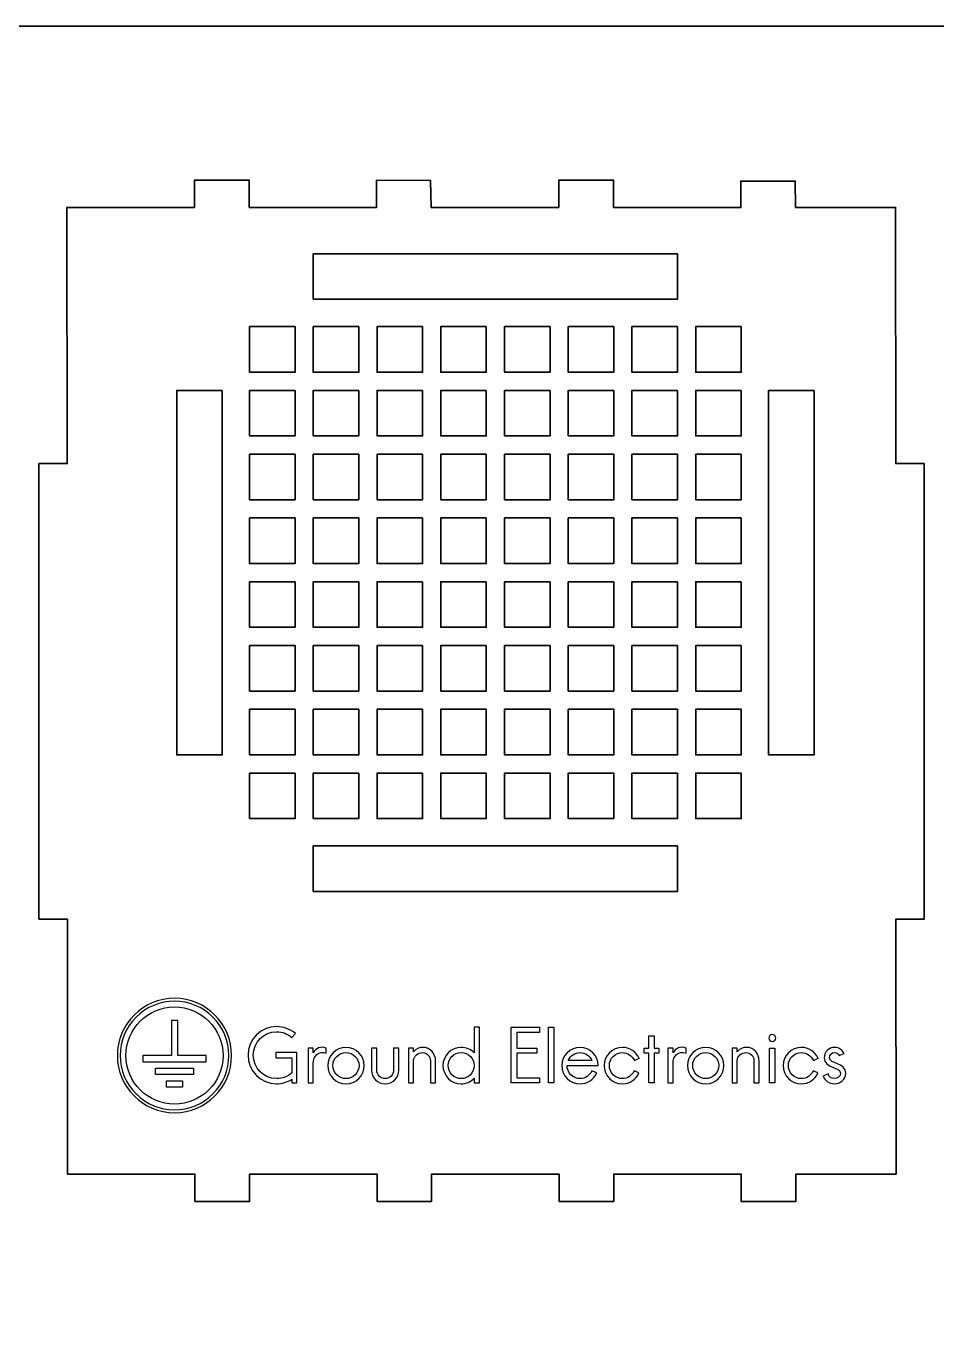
# Model space of a CAD drawing. Header units: inches. Extents: x 15 to 785, y -585 to -15.
# Drawn here: x 319.8 to 419.7, y -159.4 to -15 of the extents above; entities that cross this region are included whole.
import ezdxf

# ---------------------------------------------------------------- set-up
doc = ezdxf.new("R2010")
doc.units = ezdxf.units.IN
doc.header["$MEASUREMENT"] = 0
doc.layers.add('Layer 1', color=7, linetype='Continuous')

# ---------------------------------------------------------------- blocks, each defined once
blk = doc.blocks.new('block 2')
at = {"layer": 'Layer 1', "color": 179, "lineweight": 35, "true_color": 0x231f20}
blk.add_open_spline([(785, -570), (785, -578.28), (778.28, -585), (770, -585), (770, -585), (30, -585), (30, -585), (21.72, -585), (15, -578.28), (15, -570), (15, -570), (15, -30), (15, -30), (15, -21.72), (21.72, -15), (30, -15), (30, -15), (770, -15), (770, -15), (778.28, -15), (785, -21.72), (785, -30), (785, -30), (785, -570), (785, -570)], degree=3, knots=[0, 0, 0, 0, 1, 1, 1, 2, 2, 2, 3, 3, 3, 4, 4, 4, 5, 5, 5, 6, 6, 6, 7, 7, 7, 8, 8, 8, 8], dxfattribs=at)
blk = doc.blocks.new('block 5')
at = {"layer": 'Layer 1', "color": 225, "lineweight": 25, "true_color": 0xa54686}
blk.add_lwpolyline([(336.39, -127.96), (336.39, -124.12), (335.69, -124.12), (335.69, -127.96), (332.55, -127.96), (332.55, -128.66), (339.52, -128.66), (339.52, -127.96), (336.39, -127.96)], dxfattribs=at)
blk = doc.blocks.new('block 4')
at = {"layer": 'Layer 1'}
blk.add_blockref('block 5', (0, 0), dxfattribs=at)
blk = doc.blocks.new('block 11')
at = {"layer": 'Layer 1', "color": 179, "lineweight": 35, "true_color": 0x231f20}
blk.add_lwpolyline([(418.38, -62.99), (415.25, -62.99), (415.23, -34.88), (404.24, -34.88), (404.22, -31.98), (398.22, -31.98), (398.24, -34.88), (384.24, -34.88), (384.24, -31.88), (378.24, -31.88), (378.24, -34.88), (364.22, -34.88), (364.14, -31.91), (358.24, -31.88), (358.24, -34.88), (344.24, -34.88), (344.24, -31.88), (338.24, -31.88), (338.24, -34.88), (324.23, -34.88), (324.25, -62.99), (321.14, -62.99), (321.14, -112.99), (324.27, -112.99), (324.28, -140.96), (338.28, -140.96), (338.28, -143.96), (344.28, -143.96), (344.28, -140.96), (358.28, -140.96), (358.28, -143.96), (364.28, -143.96), (364.28, -140.96), (378.28, -140.96), (378.28, -143.96), (384.28, -143.96), (384.28, -140.96), (398.28, -140.96), (398.28, -143.96), (404.28, -143.96), (404.28, -140.96), (415.28, -140.96), (415.27, -112.99), (418.38, -112.99), (418.38, -62.99)], dxfattribs=at)
blk = doc.blocks.new('block 10')
at = {"layer": 'Layer 1'}
blk.add_blockref('block 11', (0, 0), dxfattribs=at)

msp = doc.modelspace()

# ---------------------------------------------------------------- linework, layer by layer
at = {"layer": 'Layer 1', "color": 179, "lineweight": 35, "true_color": 0x231f20}
for points in [[(351.28, -44.96), (391.28, -44.96), (391.28, -39.96), (351.28, -39.96), (351.28, -44.96)], [(349.28, -47.96), (344.28, -47.96), (344.28, -52.96), (349.28, -52.96), (349.28, -47.96)], [(356.28, -47.96), (351.28, -47.96), (351.28, -52.96), (356.28, -52.96), (356.28, -47.96)], [(363.28, -47.96), (358.28, -47.96), (358.28, -52.96), (363.28, -52.96), (363.28, -47.96)], [(370.28, -47.96), (365.28, -47.96), (365.28, -52.96), (370.28, -52.96), (370.28, -47.96)], [(377.28, -47.96), (372.28, -47.96), (372.28, -52.96), (377.28, -52.96), (377.28, -47.96)], [(384.28, -47.96), (379.28, -47.96), (379.28, -52.96), (384.28, -52.96), (384.28, -47.96)], [(391.28, -47.96), (386.28, -47.96), (386.28, -52.96), (391.28, -52.96), (391.28, -47.96)], [(398.28, -47.96), (393.28, -47.96), (393.28, -52.96), (398.28, -52.96), (398.28, -47.96)], [(341.28, -54.96), (336.28, -54.96), (336.28, -94.96), (341.28, -94.96), (341.28, -54.96)], [(349.28, -54.96), (344.28, -54.96), (344.28, -59.96), (349.28, -59.96), (349.28, -54.96)], [(356.28, -54.96), (351.28, -54.96), (351.28, -59.96), (356.28, -59.96), (356.28, -54.96)], [(363.28, -54.96), (358.28, -54.96), (358.28, -59.96), (363.28, -59.96), (363.28, -54.96)], [(370.28, -54.96), (365.28, -54.96), (365.28, -59.96), (370.28, -59.96), (370.28, -54.96)], [(377.28, -54.96), (372.28, -54.96), (372.28, -59.96), (377.28, -59.96), (377.28, -54.96)], [(384.28, -54.96), (379.28, -54.96), (379.28, -59.96), (384.28, -59.96), (384.28, -54.96)], [(391.28, -54.96), (386.28, -54.96), (386.28, -59.96), (391.28, -59.96), (391.28, -54.96)], [(398.28, -54.96), (393.28, -54.96), (393.28, -59.96), (398.28, -59.96), (398.28, -54.96)], [(406.28, -54.96), (401.28, -54.96), (401.28, -94.96), (406.28, -94.96), (406.28, -54.96)], [(349.28, -61.96), (344.28, -61.96), (344.28, -66.96), (349.28, -66.96), (349.28, -61.96)], [(356.28, -61.96), (351.28, -61.96), (351.28, -66.96), (356.28, -66.96), (356.28, -61.96)], [(363.28, -61.96), (358.28, -61.96), (358.28, -66.96), (363.28, -66.96), (363.28, -61.96)], [(370.28, -61.96), (365.28, -61.96), (365.28, -66.96), (370.28, -66.96), (370.28, -61.96)], [(377.28, -61.96), (372.28, -61.96), (372.28, -66.96), (377.28, -66.96), (377.28, -61.96)], [(384.28, -61.96), (379.28, -61.96), (379.28, -66.96), (384.28, -66.96), (384.28, -61.96)], [(391.28, -61.96), (386.28, -61.96), (386.28, -66.96), (391.28, -66.96), (391.28, -61.96)], [(398.28, -61.96), (393.28, -61.96), (393.28, -66.96), (398.28, -66.96), (398.28, -61.96)], [(349.28, -68.96), (344.28, -68.96), (344.28, -73.96), (349.28, -73.96), (349.28, -68.96)], [(356.28, -68.96), (351.28, -68.96), (351.28, -73.96), (356.28, -73.96), (356.28, -68.96)], [(363.28, -68.96), (358.28, -68.96), (358.28, -73.96), (363.28, -73.96), (363.28, -68.96)], [(370.28, -68.96), (365.28, -68.96), (365.28, -73.96), (370.28, -73.96), (370.28, -68.96)], [(377.28, -68.96), (372.28, -68.96), (372.28, -73.96), (377.28, -73.96), (377.28, -68.96)], [(384.28, -68.96), (379.28, -68.96), (379.28, -73.96), (384.28, -73.96), (384.28, -68.96)], [(391.28, -68.96), (386.28, -68.96), (386.28, -73.96), (391.28, -73.96), (391.28, -68.96)], [(398.28, -68.96), (393.28, -68.96), (393.28, -73.96), (398.28, -73.96), (398.28, -68.96)], [(349.28, -75.96), (344.28, -75.96), (344.28, -80.96), (349.28, -80.96), (349.28, -75.96)], [(356.28, -75.96), (351.28, -75.96), (351.28, -80.96), (356.28, -80.96), (356.28, -75.96)], [(363.28, -75.96), (358.28, -75.96), (358.28, -80.96), (363.28, -80.96), (363.28, -75.96)], [(370.28, -75.96), (365.28, -75.96), (365.28, -80.96), (370.28, -80.96), (370.28, -75.96)], [(377.28, -75.96), (372.28, -75.96), (372.28, -80.96), (377.28, -80.96), (377.28, -75.96)], [(384.28, -75.96), (379.28, -75.96), (379.28, -80.96), (384.28, -80.96), (384.28, -75.96)], [(391.28, -75.96), (386.28, -75.96), (386.28, -80.96), (391.28, -80.96), (391.28, -75.96)], [(398.28, -75.96), (393.28, -75.96), (393.28, -80.96), (398.28, -80.96), (398.28, -75.96)], [(349.28, -82.96), (344.28, -82.96), (344.28, -87.96), (349.28, -87.96), (349.28, -82.96)], [(356.28, -82.96), (351.28, -82.96), (351.28, -87.96), (356.28, -87.96), (356.28, -82.96)], [(363.28, -82.96), (358.28, -82.96), (358.28, -87.96), (363.28, -87.96), (363.28, -82.96)], [(370.28, -82.96), (365.28, -82.96), (365.28, -87.96), (370.28, -87.96), (370.28, -82.96)], [(377.28, -82.96), (372.28, -82.96), (372.28, -87.96), (377.28, -87.96), (377.28, -82.96)], [(384.28, -82.96), (379.28, -82.96), (379.28, -87.96), (384.28, -87.96), (384.28, -82.96)], [(391.28, -82.96), (386.28, -82.96), (386.28, -87.96), (391.28, -87.96), (391.28, -82.96)], [(398.28, -82.96), (393.28, -82.96), (393.28, -87.96), (398.28, -87.96), (398.28, -82.96)], [(349.28, -89.96), (344.28, -89.96), (344.28, -94.96), (349.28, -94.96), (349.28, -89.96)], [(356.28, -89.96), (351.28, -89.96), (351.28, -94.96), (356.28, -94.96), (356.28, -89.96)], [(363.28, -89.96), (358.28, -89.96), (358.28, -94.96), (363.28, -94.96), (363.28, -89.96)], [(370.28, -89.96), (365.28, -89.96), (365.28, -94.96), (370.28, -94.96), (370.28, -89.96)], [(377.28, -89.96), (372.28, -89.96), (372.28, -94.96), (377.28, -94.96), (377.28, -89.96)], [(384.28, -89.96), (379.28, -89.96), (379.28, -94.96), (384.28, -94.96), (384.28, -89.96)], [(391.28, -89.96), (386.28, -89.96), (386.28, -94.96), (391.28, -94.96), (391.28, -89.96)], [(398.28, -89.96), (393.28, -89.96), (393.28, -94.96), (398.28, -94.96), (398.28, -89.96)], [(349.28, -96.96), (344.28, -96.96), (344.28, -101.96), (349.28, -101.96), (349.28, -96.96)], [(356.28, -96.96), (351.28, -96.96), (351.28, -101.96), (356.28, -101.96), (356.28, -96.96)], [(363.28, -96.96), (358.28, -96.96), (358.28, -101.96), (363.28, -101.96), (363.28, -96.96)], [(370.28, -96.96), (365.28, -96.96), (365.28, -101.96), (370.28, -101.96), (370.28, -96.96)], [(377.28, -96.96), (372.28, -96.96), (372.28, -101.96), (377.28, -101.96), (377.28, -96.96)], [(384.28, -96.96), (379.28, -96.96), (379.28, -101.96), (384.28, -101.96), (384.28, -96.96)], [(391.28, -96.96), (386.28, -96.96), (386.28, -101.96), (391.28, -101.96), (391.28, -96.96)], [(398.28, -96.96), (393.28, -96.96), (393.28, -101.96), (398.28, -101.96), (398.28, -96.96)], [(351.28, -109.96), (391.28, -109.96), (391.28, -104.96), (351.28, -104.96), (351.28, -109.96)]]:
    msp.add_lwpolyline(points, dxfattribs=at)
at = {"layer": 'Layer 1', "color": 225, "lineweight": 25, "true_color": 0xa54686}
for points in [[(373.62, -125.43), (373.62, -127.14), (375.82, -127.14), (375.82, -127.71), (373.62, -127.71), (373.62, -130.4), (376.14, -130.4), (376.14, -130.97), (373.02, -130.97), (373.02, -124.86), (376.14, -124.86), (376.14, -125.43), (373.62, -125.43)], [(377.11, -124.86), (377.69, -124.86), (377.69, -130.97), (377.11, -130.97), (377.11, -124.86)], [(388.7, -125.78), (388.7, -127.14), (389.24, -127.14), (389.24, -127.71), (388.7, -127.71), (388.7, -130.97), (388.13, -130.97), (388.13, -127.71), (387.63, -127.71), (387.63, -127.14), (388.13, -127.14), (388.13, -125.78), (388.7, -125.78)], [(401.98, -130.97), (401.4, -130.97), (401.4, -127.14), (401.98, -127.14), (401.98, -130.97)], [(338.13, -130.05), (333.94, -130.05), (333.94, -129.35), (338.13, -129.35), (338.13, -130.05)], [(336.91, -131.44), (335.17, -131.44), (335.17, -130.75), (336.91, -130.75), (336.91, -131.44)]]:
    msp.add_lwpolyline(points, dxfattribs=at)
for points, knots in [([(342.31, -127.96), (342.31, -131.42), (339.5, -134.23), (336.04, -134.23), (332.57, -134.23), (329.76, -131.42), (329.76, -127.96), (329.76, -124.49), (332.57, -121.68), (336.04, -121.68), (339.5, -121.68), (342.31, -124.49), (342.31, -127.96)], [0, 0, 0, 0, 1, 1, 1, 2, 2, 2, 3, 3, 3, 4, 4, 4, 4]), ([(336.04, -133.92), (334.44, -133.92), (332.95, -133.3), (331.82, -132.17), (330.69, -131.05), (330.07, -129.55), (330.07, -127.96), (330.07, -126.37), (330.69, -124.87), (331.82, -123.74), (332.95, -122.62), (334.44, -122), (336.04, -122), (337.63, -122), (339.13, -122.62), (340.25, -123.74), (341.38, -124.87), (342, -126.37), (342, -127.96), (342, -129.55), (341.38, -131.05), (340.25, -132.17), (339.13, -133.3), (337.63, -133.92), (336.04, -133.92)], [0, 0, 0, 0, 1, 1, 1, 2, 2, 2, 3, 3, 3, 4, 4, 4, 5, 5, 5, 6, 6, 6, 7, 7, 7, 8, 8, 8, 8]), ([(336.04, -122.62), (333.09, -122.62), (330.7, -125.02), (330.7, -127.96), (330.7, -130.9), (333.09, -133.29), (336.04, -133.29), (338.98, -133.29), (341.37, -130.9), (341.37, -127.96), (341.37, -125.02), (338.98, -122.62), (336.04, -122.62)], [0, 0, 0, 0, 1, 1, 1, 2, 2, 2, 3, 3, 3, 4, 4, 4, 4]), ([(344.68, -127.92), (344.68, -129.33), (345.84, -130.49), (347.25, -130.49), (347.86, -130.49), (348.46, -130.27), (348.93, -129.87), (348.93, -129.87), (348.93, -128.2), (348.93, -128.2), (348.93, -128.2), (347.18, -128.2), (347.18, -128.2), (347.18, -128.2), (347.18, -127.63), (347.18, -127.63), (347.18, -127.63), (349.49, -127.63), (349.49, -127.63), (349.49, -127.63), (349.49, -130.97), (349.49, -130.97), (349.49, -130.97), (348.93, -130.97), (348.93, -130.97), (348.93, -130.97), (348.93, -130.57), (348.93, -130.57), (348.42, -130.88), (347.84, -131.06), (347.25, -131.06), (345.52, -131.06), (344.11, -129.65), (344.11, -127.92), (344.11, -126.19), (345.52, -124.78), (347.25, -124.78), (347.99, -124.78), (348.75, -125.05), (349.31, -125.55), (349.31, -125.55), (348.93, -125.97), (348.93, -125.97), (348.46, -125.57), (347.86, -125.35), (347.25, -125.35), (345.84, -125.35), (344.68, -126.51), (344.68, -127.92)], [0, 0, 0, 0, 1, 1, 1, 2, 2, 2, 3, 3, 3, 4, 4, 4, 5, 5, 5, 6, 6, 6, 7, 7, 7, 8, 8, 8, 9, 9, 9, 10, 10, 10, 11, 11, 11, 12, 12, 12, 13, 13, 13, 14, 14, 14, 15, 15, 15, 16, 16, 16, 16]), ([(365.52, -129.06), (365.52, -127.96), (366.42, -127.06), (367.52, -127.06), (368.05, -127.06), (368.58, -127.27), (368.95, -127.66), (368.95, -127.66), (368.95, -124.86), (368.95, -124.86), (368.95, -124.86), (369.52, -124.86), (369.52, -124.86), (369.52, -124.86), (369.52, -130.97), (369.52, -130.97), (369.52, -130.97), (368.95, -130.97), (368.95, -130.97), (368.95, -130.97), (368.95, -130.45), (368.95, -130.45), (368.58, -130.84), (368.05, -131.06), (367.52, -131.06), (366.42, -131.06), (365.52, -130.16), (365.52, -129.06)], [0, 0, 0, 0, 1, 1, 1, 2, 2, 2, 3, 3, 3, 4, 4, 4, 5, 5, 5, 6, 6, 6, 7, 7, 7, 8, 8, 8, 9, 9, 9, 9]), ([(352.71, -127.14), (352.71, -127.14), (352.71, -127.71), (352.71, -127.71), (351.86, -127.42), (351.28, -127.93), (351.28, -128.86), (351.28, -128.86), (351.28, -130.97), (351.28, -130.97), (351.28, -130.97), (350.71, -130.97), (350.71, -130.97), (350.71, -130.97), (350.71, -127.14), (350.71, -127.14), (350.71, -127.14), (351.28, -127.14), (351.28, -127.14), (351.28, -127.14), (351.28, -127.65), (351.28, -127.65), (351.54, -127.16), (352.11, -126.91), (352.71, -127.14)], [0, 0, 0, 0, 1, 1, 1, 2, 2, 2, 3, 3, 3, 4, 4, 4, 5, 5, 5, 6, 6, 6, 7, 7, 7, 8, 8, 8, 8]), ([(392.22, -127.14), (392.22, -127.14), (392.22, -127.71), (392.22, -127.71), (391.37, -127.42), (390.79, -127.93), (390.79, -128.86), (390.79, -128.86), (390.79, -130.97), (390.79, -130.97), (390.79, -130.97), (390.22, -130.97), (390.22, -130.97), (390.22, -130.97), (390.22, -127.14), (390.22, -127.14), (390.22, -127.14), (390.79, -127.14), (390.79, -127.14), (390.79, -127.14), (390.79, -127.65), (390.79, -127.65), (391.04, -127.16), (391.62, -126.91), (392.22, -127.14)], [0, 0, 0, 0, 1, 1, 1, 2, 2, 2, 3, 3, 3, 4, 4, 4, 5, 5, 5, 6, 6, 6, 7, 7, 7, 8, 8, 8, 8]), ([(401.69, -126.43), (401.48, -126.43), (401.31, -126.25), (401.31, -126.04), (401.31, -125.83), (401.48, -125.66), (401.69, -125.66), (401.9, -125.66), (402.07, -125.83), (402.07, -126.04), (402.07, -126.25), (401.9, -126.43), (401.69, -126.43)], [0, 0, 0, 0, 1, 1, 1, 2, 2, 2, 3, 3, 3, 4, 4, 4, 4]), ([(352.87, -129.06), (352.87, -127.96), (353.77, -127.06), (354.87, -127.06), (355.97, -127.06), (356.87, -127.96), (356.87, -129.06), (356.87, -130.16), (355.97, -131.06), (354.87, -131.06), (353.77, -131.06), (352.87, -130.16), (352.87, -129.06)], [0, 0, 0, 0, 1, 1, 1, 2, 2, 2, 3, 3, 3, 4, 4, 4, 4]), ([(353.44, -129.06), (353.44, -129.84), (354.09, -130.49), (354.87, -130.49), (355.65, -130.49), (356.3, -129.84), (356.3, -129.06), (356.3, -128.28), (355.65, -127.63), (354.87, -127.63), (354.09, -127.63), (353.44, -128.28), (353.44, -129.06)], [0, 0, 0, 0, 1, 1, 1, 2, 2, 2, 3, 3, 3, 4, 4, 4, 4]), ([(357.68, -129.56), (357.68, -129.56), (357.68, -127.14), (357.68, -127.14), (357.68, -127.14), (358.25, -127.14), (358.25, -127.14), (358.25, -127.14), (358.25, -129.56), (358.25, -129.56), (358.25, -130.07), (358.67, -130.49), (359.17, -130.49), (359.69, -130.49), (360.1, -130.07), (360.1, -129.56), (360.1, -129.56), (360.1, -127.14), (360.1, -127.14), (360.1, -127.14), (360.67, -127.14), (360.67, -127.14), (360.67, -127.14), (360.67, -129.56), (360.67, -129.56), (360.67, -130.39), (360.01, -131.06), (359.17, -131.06), (358.35, -131.06), (357.68, -130.39), (357.68, -129.56)], [0, 0, 0, 0, 1, 1, 1, 2, 2, 2, 3, 3, 3, 4, 4, 4, 5, 5, 5, 6, 6, 6, 7, 7, 7, 8, 8, 8, 9, 9, 9, 10, 10, 10, 10]), ([(364.71, -130.97), (364.71, -130.97), (364.14, -130.97), (364.14, -130.97), (364.14, -130.97), (364.14, -128.54), (364.14, -128.54), (364.14, -128.06), (363.78, -127.63), (363.27, -127.63), (362.79, -127.63), (362.3, -128.02), (362.3, -128.52), (362.3, -128.52), (362.3, -130.97), (362.3, -130.97), (362.3, -130.97), (361.73, -130.97), (361.73, -130.97), (361.73, -130.97), (361.73, -127.14), (361.73, -127.14), (361.73, -127.14), (362.3, -127.14), (362.3, -127.14), (362.3, -127.14), (362.3, -127.54), (362.3, -127.54), (362.54, -127.23), (362.93, -127.06), (363.32, -127.06), (364.15, -127.06), (364.71, -127.75), (364.71, -128.54), (364.71, -128.54), (364.71, -130.97), (364.71, -130.97)], [0, 0, 0, 0, 1, 1, 1, 2, 2, 2, 3, 3, 3, 4, 4, 4, 5, 5, 5, 6, 6, 6, 7, 7, 7, 8, 8, 8, 9, 9, 9, 10, 10, 10, 11, 11, 11, 12, 12, 12, 12]), ([(366.09, -129.06), (366.09, -129.84), (366.74, -130.49), (367.52, -130.49), (368.3, -130.49), (368.95, -129.84), (368.95, -129.06), (368.95, -128.28), (368.3, -127.63), (367.52, -127.63), (366.74, -127.63), (366.09, -128.28), (366.09, -129.06)], [0, 0, 0, 0, 1, 1, 1, 2, 2, 2, 3, 3, 3, 4, 4, 4, 4]), ([(381.88, -129.64), (381.88, -129.64), (382.41, -129.87), (382.41, -129.87), (382.1, -130.58), (381.36, -131.06), (380.58, -131.06), (379.48, -131.06), (378.58, -130.16), (378.58, -129.06), (378.58, -127.96), (379.48, -127.06), (380.58, -127.06), (381.68, -127.06), (382.58, -127.96), (382.58, -129.06), (382.58, -129.06), (379.15, -129.06), (379.15, -129.06), (379.15, -129.84), (379.8, -130.49), (380.58, -130.49), (381.14, -130.49), (381.66, -130.14), (381.88, -129.63), (381.88, -129.63), (381.88, -129.64), (381.88, -129.64)], [0, 0, 0, 0, 1, 1, 1, 2, 2, 2, 3, 3, 3, 4, 4, 4, 5, 5, 5, 6, 6, 6, 7, 7, 7, 8, 8, 8, 9, 9, 9, 9]), ([(379.27, -128.49), (379.27, -128.49), (381.88, -128.49), (381.88, -128.49), (381.66, -127.97), (381.14, -127.63), (380.58, -127.63), (380.02, -127.63), (379.49, -127.97), (379.27, -128.49)], [0, 0, 0, 0, 1, 1, 1, 2, 2, 2, 3, 3, 3, 3]), ([(386.53, -129.64), (386.53, -129.64), (387.05, -129.87), (387.05, -129.87), (386.74, -130.58), (386.01, -131.06), (385.23, -131.06), (384.12, -131.06), (383.23, -130.16), (383.23, -129.06), (383.23, -127.96), (384.12, -127.06), (385.23, -127.06), (386.02, -127.06), (386.74, -127.54), (387.06, -128.27), (387.06, -128.27), (387.06, -128.26), (387.06, -128.26), (387.06, -128.26), (386.54, -128.49), (386.54, -128.49), (386.31, -127.97), (385.79, -127.63), (385.23, -127.63), (384.44, -127.63), (383.8, -128.28), (383.8, -129.06), (383.8, -129.84), (384.44, -130.49), (385.23, -130.49), (385.79, -130.49), (386.31, -130.14), (386.53, -129.63), (386.53, -129.63), (386.53, -129.64), (386.53, -129.64)], [0, 0, 0, 0, 1, 1, 1, 2, 2, 2, 3, 3, 3, 4, 4, 4, 5, 5, 5, 6, 6, 6, 7, 7, 7, 8, 8, 8, 9, 9, 9, 10, 10, 10, 11, 11, 11, 12, 12, 12, 12]), ([(392.38, -129.06), (392.38, -127.96), (393.28, -127.06), (394.38, -127.06), (395.48, -127.06), (396.38, -127.96), (396.38, -129.06), (396.38, -130.16), (395.48, -131.06), (394.38, -131.06), (393.28, -131.06), (392.38, -130.16), (392.38, -129.06)], [0, 0, 0, 0, 1, 1, 1, 2, 2, 2, 3, 3, 3, 4, 4, 4, 4]), ([(392.95, -129.06), (392.95, -129.84), (393.6, -130.49), (394.38, -130.49), (395.16, -130.49), (395.81, -129.84), (395.81, -129.06), (395.81, -128.28), (395.16, -127.63), (394.38, -127.63), (393.6, -127.63), (392.95, -128.28), (392.95, -129.06)], [0, 0, 0, 0, 1, 1, 1, 2, 2, 2, 3, 3, 3, 4, 4, 4, 4]), ([(400.25, -130.97), (400.25, -130.97), (399.68, -130.97), (399.68, -130.97), (399.68, -130.97), (399.68, -128.54), (399.68, -128.54), (399.68, -128.06), (399.32, -127.63), (398.8, -127.63), (398.32, -127.63), (397.84, -128.02), (397.84, -128.52), (397.84, -128.52), (397.84, -130.97), (397.84, -130.97), (397.84, -130.97), (397.27, -130.97), (397.27, -130.97), (397.27, -130.97), (397.27, -127.14), (397.27, -127.14), (397.27, -127.14), (397.84, -127.14), (397.84, -127.14), (397.84, -127.14), (397.84, -127.54), (397.84, -127.54), (398.08, -127.23), (398.47, -127.06), (398.86, -127.06), (399.69, -127.06), (400.25, -127.75), (400.25, -128.54), (400.25, -128.54), (400.25, -130.97), (400.25, -130.97)], [0, 0, 0, 0, 1, 1, 1, 2, 2, 2, 3, 3, 3, 4, 4, 4, 5, 5, 5, 6, 6, 6, 7, 7, 7, 8, 8, 8, 9, 9, 9, 10, 10, 10, 11, 11, 11, 12, 12, 12, 12]), ([(406.19, -129.64), (406.19, -129.64), (406.71, -129.87), (406.71, -129.87), (406.4, -130.58), (405.67, -131.06), (404.88, -131.06), (403.78, -131.06), (402.89, -130.16), (402.89, -129.06), (402.89, -127.96), (403.78, -127.06), (404.88, -127.06), (405.68, -127.06), (406.4, -127.54), (406.72, -128.27), (406.72, -128.27), (406.72, -128.26), (406.72, -128.26), (406.72, -128.26), (406.2, -128.49), (406.2, -128.49), (405.97, -127.97), (405.45, -127.63), (404.88, -127.63), (404.1, -127.63), (403.46, -128.28), (403.46, -129.06), (403.46, -129.84), (404.1, -130.49), (404.88, -130.49), (405.45, -130.49), (405.97, -130.14), (406.19, -129.63), (406.19, -129.63), (406.19, -129.64), (406.19, -129.64)], [0, 0, 0, 0, 1, 1, 1, 2, 2, 2, 3, 3, 3, 4, 4, 4, 5, 5, 5, 6, 6, 6, 7, 7, 7, 8, 8, 8, 9, 9, 9, 10, 10, 10, 11, 11, 11, 12, 12, 12, 12]), ([(409.76, -129.91), (409.76, -130.58), (409.14, -131.06), (408.5, -131.06), (407.98, -131.06), (407.44, -130.73), (407.29, -130.21), (407.29, -130.21), (407.82, -129.98), (407.82, -129.98), (407.86, -130.29), (408.21, -130.49), (408.5, -130.49), (408.82, -130.49), (409.19, -130.27), (409.19, -129.91), (409.19, -129.18), (407.39, -129.42), (407.39, -128.2), (407.39, -127.58), (407.9, -127.06), (408.53, -127.06), (408.98, -127.06), (409.38, -127.33), (409.57, -127.74), (409.57, -127.74), (409.05, -127.97), (409.05, -127.97), (408.95, -127.76), (408.75, -127.63), (408.53, -127.63), (408.21, -127.63), (407.96, -127.88), (407.96, -128.2), (407.96, -128.91), (409.76, -128.69), (409.76, -129.91)], [0, 0, 0, 0, 1, 1, 1, 2, 2, 2, 3, 3, 3, 4, 4, 4, 5, 5, 5, 6, 6, 6, 7, 7, 7, 8, 8, 8, 9, 9, 9, 10, 10, 10, 11, 11, 11, 12, 12, 12, 12])]:
    msp.add_open_spline(points, degree=3, knots=knots, dxfattribs=at)

# ---------------------------------------------------------------- block references
at = {"layer": 'Layer 1'}
for name in ['block 2', 'block 10', 'block 4']:
    msp.add_blockref(name, (0, 0), dxfattribs=at)

doc.saveas('drawing.dxf')
